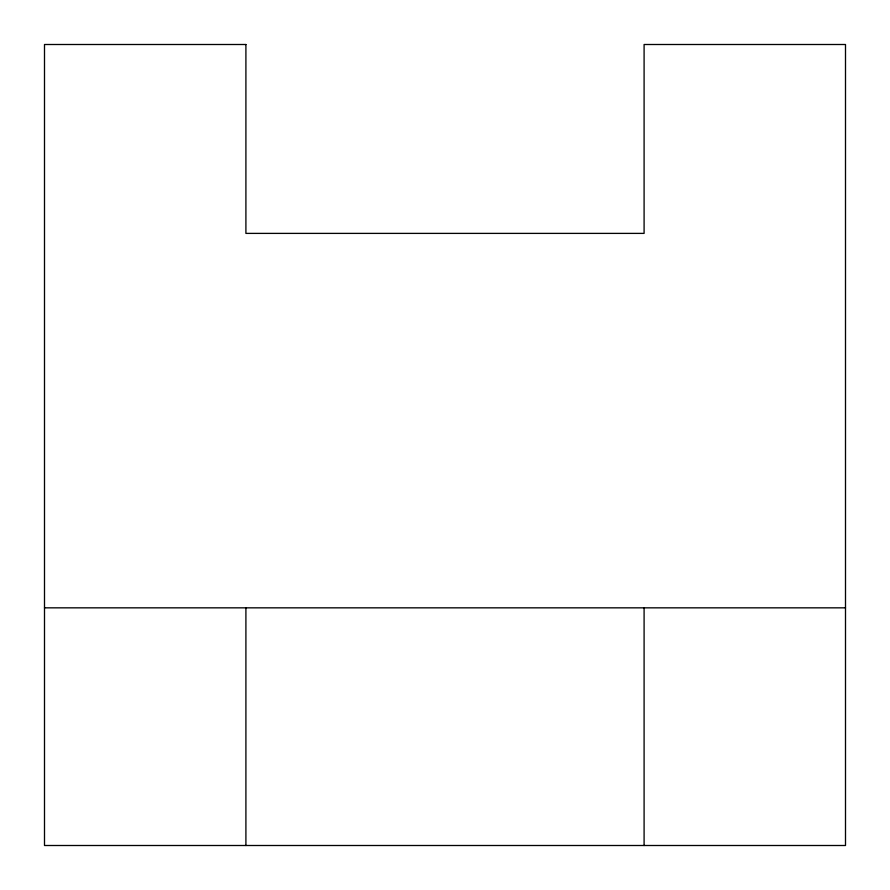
<?xml version="1.0" encoding="UTF-8"?>
<svg xmlns="http://www.w3.org/2000/svg" width="890" height="890" viewBox="0 0 890 890"><rect width="100%" height="100%" fill="white"/><g stroke="black" fill="none" stroke-linecap="round" stroke-linejoin="round"><path stroke-width="1.33" d="M44.5 607.837L845.5 607.837M644.093 607.837L644.093 845.5M245.907 607.837L245.907 845.5M245.907 44.5L44.5 44.5L44.5 845.5L845.5 845.5L845.5 44.5L644.093 44.5L644.093 233.391L245.907 233.391L245.907 44.5"/></g></svg>
